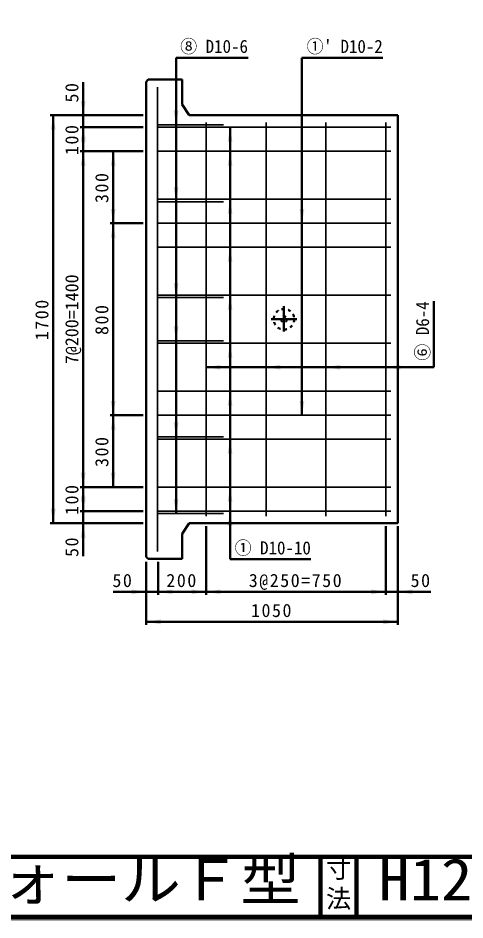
# Model space of a CAD drawing. Units: millimetres, scale not verified, with parts at other scales. Extents: x 100 to 4105, y 100 to 2870.
# Drawn here: x 2145 to 2891, y 100 to 1603 of the extents above; entities that cross this region are included whole.
import ezdxf
from ezdxf.enums import TextEntityAlignment as Align

# ---------------------------------------------------------------- set-up
doc = ezdxf.new("R2010")
doc.units = ezdxf.units.MM
doc.header["$LTSCALE"] = 5
doc.linetypes.add('USER2', pattern=[13.4, 10, -1.2, 1, -1.2])
doc.linetypes.add('USER3', pattern=[2.2, 1, -1.2])
doc.layers.add('V-nasSTD', color=7, linetype='Continuous', lineweight=50)
doc.styles.add('ＭＳ ゴシック', font='')
doc.styles.get('ＭＳ ゴシック').set_extended_font_data('MS Gothic')

msp = doc.modelspace()

# ---------------------------------------------------------------- hatches: boundary and pattern name
at = {"layer": 'V-nasSTD'}
for points in [[(2253.896, 1465.369), (2257.896, 1465.369), (2253.896, 1441.369), (2249.896, 1465.369)], [(2408.896, 1449.369), (2412.896, 1449.369), (2408.896, 1425.369), (2404.896, 1449.369)], [(2203.896, 1417.369), (2207.896, 1417.369), (2203.896, 1441.369), (2199.896, 1417.369)], [(2253.896, 1397.369), (2257.896, 1397.369), (2253.896, 1421.369), (2249.896, 1397.369)], [(2498.896, 1397.369), (2502.896, 1397.369), (2498.896, 1421.369), (2494.896, 1397.369)], [(2253.896, 1405.369), (2257.896, 1405.369), (2253.896, 1381.369), (2249.896, 1405.369)], [(2253.896, 1357.369), (2257.896, 1357.369), (2253.896, 1381.369), (2249.896, 1357.369)], [(2303.896, 1357.369), (2307.896, 1357.369), (2303.896, 1381.369), (2299.896, 1357.369)], [(2498.896, 1357.369), (2502.896, 1357.369), (2498.896, 1381.369), (2494.896, 1357.369)], [(2408.896, 1321.369), (2412.896, 1321.369), (2408.896, 1297.369), (2404.896, 1321.369)], [(2498.896, 1277.369), (2502.896, 1277.369), (2498.896, 1301.369), (2494.896, 1277.369)], [(2303.896, 1285.369), (2307.896, 1285.369), (2303.896, 1261.369), (2299.896, 1285.369)], [(2618.896, 1285.369), (2622.896, 1285.369), (2618.896, 1261.369), (2614.896, 1285.369)], [(2303.896, 1237.369), (2307.896, 1237.369), (2303.896, 1261.369), (2299.896, 1237.369)], [(2498.896, 1197.369), (2502.896, 1197.369), (2498.896, 1221.369), (2494.896, 1197.369)], [(2408.896, 1161.369), (2412.896, 1161.369), (2408.896, 1137.369), (2404.896, 1161.369)], [(2498.896, 1117.369), (2502.896, 1117.369), (2498.896, 1141.369), (2494.896, 1117.369)], [(2408.896, 1089.369), (2412.896, 1089.369), (2408.896, 1065.369), (2404.896, 1089.369)], [(2498.896, 1037.369), (2502.896, 1037.369), (2498.896, 1061.369), (2494.896, 1037.369)], [(2482.896, 1021.369), (2482.896, 1017.369), (2458.896, 1021.369), (2482.896, 1025.369)], [(2582.896, 1021.369), (2582.896, 1017.369), (2558.896, 1021.369), (2582.896, 1025.369)], [(2682.896, 1021.369), (2682.896, 1017.369), (2658.896, 1021.369), (2682.896, 1025.369)], [(2782.896, 1021.369), (2782.896, 1017.369), (2758.896, 1021.369), (2782.896, 1025.369)], [(2498.896, 957.369), (2502.896, 957.369), (2498.896, 981.369), (2494.896, 957.369)], [(2303.896, 965.369), (2307.896, 965.369), (2303.896, 941.369), (2299.896, 965.369)], [(2618.896, 965.369), (2622.896, 965.369), (2618.896, 941.369), (2614.896, 965.369)], [(2303.896, 917.369), (2307.896, 917.369), (2303.896, 941.369), (2299.896, 917.369)], [(2408.896, 929.369), (2412.896, 929.369), (2408.896, 905.369), (2404.896, 929.369)], [(2498.896, 877.369), (2502.896, 877.369), (2498.896, 901.369), (2494.896, 877.369)], [(2253.896, 845.369), (2257.896, 845.369), (2253.896, 821.369), (2249.896, 845.369)], [(2303.896, 845.369), (2307.896, 845.369), (2303.896, 821.369), (2299.896, 845.369)], [(2253.896, 797.369), (2257.896, 797.369), (2253.896, 821.369), (2249.896, 797.369)], [(2498.896, 797.369), (2502.896, 797.369), (2498.896, 821.369), (2494.896, 797.369)], [(2253.896, 805.369), (2257.896, 805.369), (2253.896, 781.369), (2249.896, 805.369)], [(2408.896, 801.369), (2412.896, 801.369), (2408.896, 777.369), (2404.896, 801.369)], [(2203.896, 785.369), (2207.896, 785.369), (2203.896, 761.369), (2199.896, 785.369)], [(2498.896, 757.369), (2502.896, 757.369), (2498.896, 781.369), (2494.896, 757.369)], [(2253.896, 737.369), (2257.896, 737.369), (2253.896, 761.369), (2249.896, 737.369)], [(2334.896, 646.969), (2334.896, 642.969), (2358.896, 646.969), (2334.896, 650.969)], [(2402.896, 646.969), (2402.896, 642.969), (2378.896, 646.969), (2402.896, 650.969)], [(2434.896, 646.969), (2434.896, 642.969), (2458.896, 646.969), (2434.896, 650.969)], [(2482.896, 646.969), (2482.896, 642.969), (2458.896, 646.969), (2482.896, 650.969)], [(2734.896, 646.969), (2734.896, 642.969), (2758.896, 646.969), (2734.896, 650.969)], [(2802.896, 646.969), (2802.896, 642.969), (2778.896, 646.969), (2802.896, 650.969)], [(2382.896, 596.969), (2382.896, 592.969), (2358.896, 596.969), (2382.896, 600.969)], [(2754.896, 596.969), (2754.896, 592.969), (2778.896, 596.969), (2754.896, 600.969)]]:
    msp.add_hatch(color=256, dxfattribs=at).paths.add_polyline_path(points)

# ---------------------------------------------------------------- linework, layer by layer
for p, q in [((2408.896, 777.369), (2408.896, 1537.369)), ((2408.896, 1537.369), (2528.896, 1537.369)), ((2618.896, 941.369), (2618.896, 1537.369)), ((2618.896, 1537.369), (2753.896, 1537.369)), ((2253.896, 1441.369), (2253.896, 1496.369)), ((2362.496, 1500.769), (2358.896, 1497.169)), ((2358.896, 1497.169), (2358.896, 705.569)), ((2418.896, 1500.769), (2362.496, 1500.769)), ((2418.896, 1500.769), (2418.896, 1459.189)), ((2418.896, 1459.189), (2430.896, 1441.369)), ((2353.896, 1441.369), (2198.896, 1441.369)), ((2203.896, 1441.369), (2203.896, 761.369)), ((2253.896, 1421.369), (2253.896, 1441.369)), ((2778.896, 1441.369), (2430.896, 1441.369)), ((2778.896, 761.369), (2778.896, 1441.369)), ((2353.896, 1421.369), (2248.896, 1421.369)), ((2253.896, 1421.369), (2253.896, 1381.369)), ((2498.896, 1421.369), (2498.896, 701.369)), ((2353.896, 1381.369), (2248.896, 1381.369)), ((2253.896, 821.369), (2253.896, 1381.369)), ((2303.896, 1261.369), (2303.896, 1381.369)), ((2353.896, 1261.369), (2298.896, 1261.369)), ((2303.896, 941.369), (2303.896, 1261.369)), ((2838.896, 1021.369), (2838.896, 1131.369)), ((2458.896, 1021.369), (2838.896, 1021.369)), ((2353.896, 941.369), (2298.896, 941.369)), ((2303.896, 821.369), (2303.896, 941.369)), ((2353.896, 821.369), (2248.896, 821.369)), ((2253.896, 781.369), (2253.896, 821.369)), ((2353.896, 781.369), (2248.896, 781.369)), ((2253.896, 781.369), (2253.896, 761.369)), ((2353.896, 761.369), (2198.896, 761.369)), ((2253.896, 761.369), (2253.896, 706.369)), ((2430.896, 761.369), (2418.896, 743.549)), ((2778.896, 761.369), (2430.896, 761.369)), ((2458.896, 641.969), (2458.896, 756.369)), ((2758.896, 641.969), (2758.896, 756.369)), ((2778.896, 591.969), (2778.896, 756.369)), ((2418.896, 701.969), (2418.896, 743.549)), ((2358.896, 705.569), (2362.496, 701.969)), ((2358.896, 591.969), (2358.896, 696.969)), ((2362.496, 701.969), (2418.896, 701.969)), ((2378.896, 641.969), (2378.896, 696.969)), ((2498.896, 701.369), (2633.896, 701.369)), ((2358.896, 646.969), (2303.896, 646.969)), ((2378.896, 646.969), (2358.896, 646.969)), ((2378.896, 646.969), (2458.896, 646.969)), ((2458.896, 646.969), (2758.896, 646.969)), ((2758.896, 646.969), (2778.896, 646.969)), ((2778.896, 646.969), (2833.896, 646.969)), ((2778.896, 596.969), (2358.896, 596.969))]:
    msp.add_line(p, q, dxfattribs=at)
at = {"layer": 'V-nasSTD', "lineweight": 35}
for p, q in [((2377.686, 1488.369), (2377.686, 714.369)), ((2458.896, 773.369), (2458.896, 1429.369)), ((2558.896, 773.369), (2558.896, 1429.369)), ((2658.896, 773.369), (2658.896, 1429.369)), ((2758.896, 773.369), (2758.896, 1429.369)), ((2376.886, 1425.369), (2487.926, 1425.369)), ((2766.896, 1421.369), (2378.896, 1421.369)), ((2766.896, 1381.369), (2378.896, 1381.369)), ((2376.886, 1297.369), (2487.926, 1297.369)), ((2766.896, 1301.369), (2378.896, 1301.369)), ((2766.896, 1261.369), (2378.896, 1261.369)), ((2766.896, 1221.369), (2378.896, 1221.369)), ((2376.886, 1137.369), (2487.926, 1137.369)), ((2766.896, 1141.369), (2378.896, 1141.369)), ((2376.886, 1065.369), (2487.926, 1065.369)), ((2766.896, 1061.369), (2378.896, 1061.369)), ((2766.896, 981.369), (2378.896, 981.369)), ((2766.896, 941.369), (2378.896, 941.369)), ((2376.886, 905.369), (2487.926, 905.369)), ((2766.896, 901.369), (2378.896, 901.369)), ((2766.896, 821.369), (2378.896, 821.369)), ((2376.886, 777.369), (2487.926, 777.369)), ((2766.896, 781.369), (2378.896, 781.369))]:
    msp.add_line(p, q, dxfattribs=at)
at = {"layer": 'V-nasSTD', "linetype": 'USER2'}
for p, q in [((2588.896, 1123.169), (2588.896, 1080.769)), ((2567.696, 1101.369), (2610.096, 1101.369))]:
    msp.add_line(p, q, dxfattribs=at)
at = {"layer": 'V-nasSTD', "lineweight": 100}
for p, q in [((105, 205), (4100, 205)), ((2650, 205), (2650, 105)), ((2710, 205), (2710, 105)), ((105, 105), (4100, 105))]:
    msp.add_line(p, q, dxfattribs=at)
at = {"layer": 'V-nasSTD', "lineweight": 13}
msp.add_lwpolyline([(100, 100), (100, 2870), (4105, 2870), (4105, 100)], close=True, dxfattribs=at)
at = {"layer": 'V-nasSTD', "linetype": 'USER3'}
for radius in [17.2, 5]:
    msp.add_circle((2588.896, 1101.369), radius, dxfattribs=at)

# ---------------------------------------------------------------- texts
at = {"layer": 'V-nasSTD', "style": 'ＭＳ ゴシック', "width": 0.95}
for s, p in [('⑧ D10-6', (2472.261, 1567.177)), ("①' D10-2", (2690.182, 1567.177)), ('① D10-10', (2570.182, 731.177))]:
    msp.add_text(s, height=21.85, dxfattribs=at).set_placement(p, align=Align.TOP_CENTER)
at = {"layer": 'V-nasSTD', "style": 'ＭＳ ゴシック'}
msp.add_text('7@200=1400', height=21.99, rotation=90, dxfattribs=at).set_placement((2223.896, 1101.369), align=Align.TOP_CENTER)
at = {"layer": 'V-nasSTD', "style": 'ＭＳ ゴシック', "width": 0.95}
msp.add_text('⑥ D6-4', height=21.85, rotation=90, dxfattribs=at).set_placement((2809.088, 1081.813), align=Align.TOP_CENTER)
at = {"layer": 'V-nasSTD', "style": 'ＭＳ ゴシック'}
for s, width, p in [('1stタッチウォールＦ型', 1.05, (1569.25, 202.47)), ('H1250×B1050×L1997', 1.1, (2746.75, 202.508))]:
    msp.add_text(s, height=69.65, dxfattribs=dict(at, width=width)).set_placement(p, align=Align.TOP_LEFT)
for s, p in [('寸', (2658.982, 200.999)), ('法', (2658.976, 151.01))]:
    msp.add_text(s, height=30.79, dxfattribs=at).set_placement(p, align=Align.TOP_LEFT)
at = {"layer": 'V-nasSTD', "char_height": 21.99, "attachment_point": 2, "rotation": 90, "style": 'ＭＳ ゴシック'}
for s, insert in [('\\T1.17;50', (2223.896, 1480.119)), ('\\T1.17;100', (2223.896, 1401.369)), ('\\T1.17;300', (2273.896, 1321.369)), ('\\T1.17;1700', (2173.896, 1101.369)), ('\\T1.17;800', (2273.896, 1101.369)), ('\\T1.17;300', (2273.896, 881.369)), ('\\T1.17;100', (2223.896, 801.369)), ('\\T1.17;50', (2223.896, 722.619))]:
    msp.add_mtext(s, dxfattribs=dict(at, insert=insert))
at = {"layer": 'V-nasSTD', "char_height": 21.99, "attachment_point": 2, "style": 'ＭＳ ゴシック'}
for s, insert in [('\\T1.17;50', (2320.146, 676.969)), ('\\T1.17;200', (2418.896, 676.969)), ('\\T1.17;3@250=750', (2608.896, 676.969)), ('\\T1.17;50', (2817.646, 676.969)), ('\\T1.17;1050', (2568.896, 626.969))]:
    msp.add_mtext(s, dxfattribs=dict(at, insert=insert))

doc.saveas('drawing.dxf')
